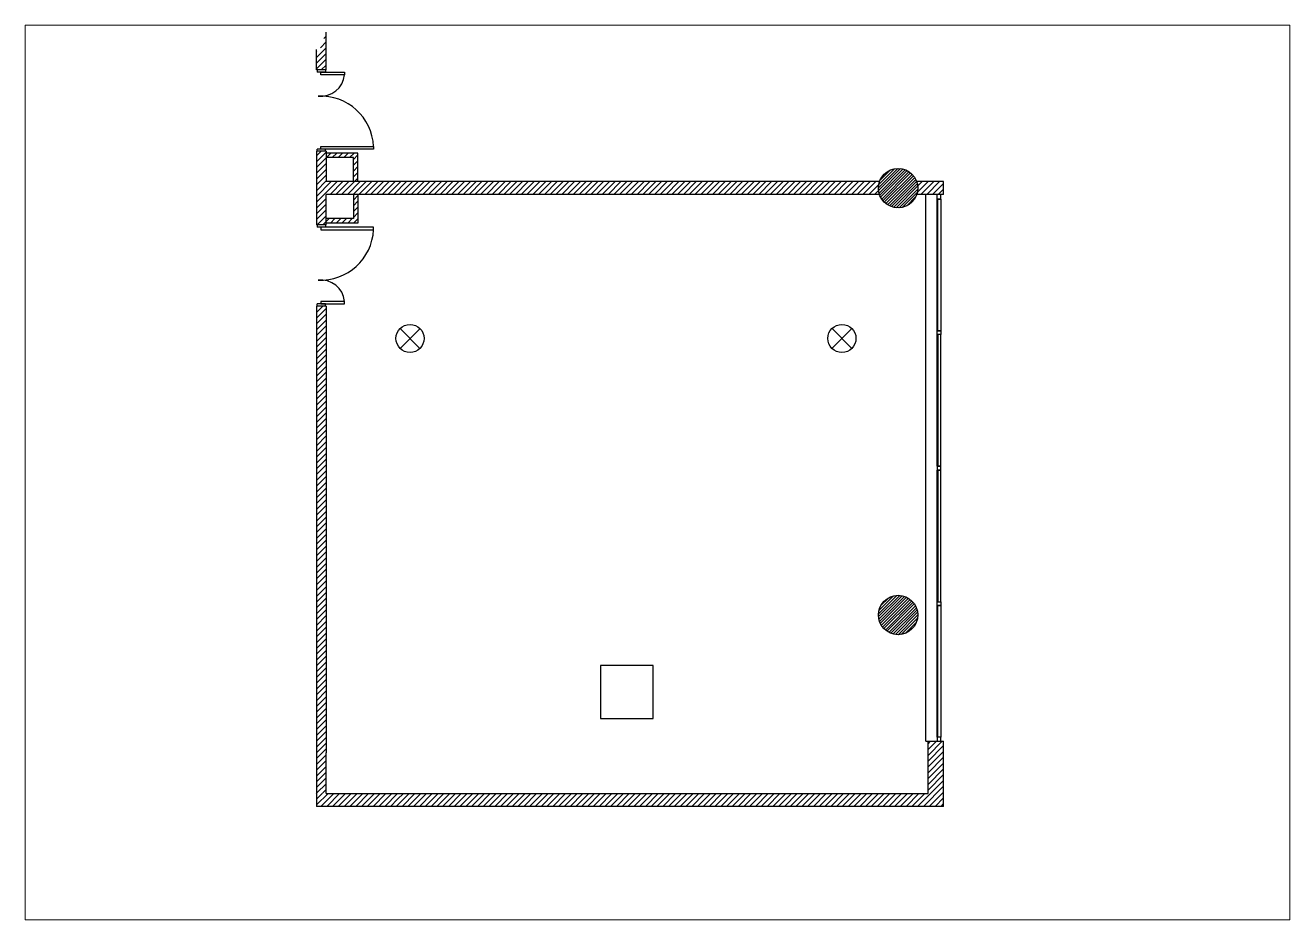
# Paper-space layout 'Presentación1' of a CAD drawing. Header units: millimetres. Extents: x 30 to 267, y 21 to 189.
# The model-space entities are those that its viewports show. They can reach past a viewport. Long polylines and large blocks are cut down to what shows.
import ezdxf

# ---------------------------------------------------------------- set-up
doc = ezdxf.new("R2010")
doc.units = ezdxf.units.MM
doc.header["$LTSCALE"] = 0.05
for name, color, linetype in [('Aberturas', 5, 'Continuous'), ('Muros', 7, 'Continuous'), ('Relleno', 252, 'Continuous')]:
    doc.layers.add(name, color=color, linetype=linetype)
pattern_1 = [(225, (1556.23521, 2501.32665), (0.0449012806, -0.0449012806), [])]
pattern_2 = [(225, (1556.23521, 2501.32665), (0.0449012806, -0.0449012806), [])]

msp = doc.modelspace()

# ---------------------------------------------------------------- hatches: boundary and pattern name
at = {"layer": 'Relleno'}
h = msp.add_hatch(dxfattribs=at)
h.set_pattern_fill('ANSI31', color=256, scale=0.02, angle=180)
h.set_pattern_definition(pattern_1)
h.paths.add_polyline_path([(768.468, 1252.125), (768.338, 1251.778), (768.318, 1251.856), (768.318, 1251.539), (768.468, 1251.539)])
h = msp.add_hatch(dxfattribs=at)
h.set_pattern_fill('ANSI31', color=256, scale=0.02, angle=180)
h.set_pattern_definition(pattern_1)
h.paths.add_polyline_path([(777.045, 1249.809, 0.083706), (777.028, 1249.709, 0.083706), (777.045, 1249.609), (768.468, 1249.609), (768.468, 1249.139), (768.458, 1249.139), (768.318, 1249.139), (768.318, 1250.279), (768.328, 1250.279), (768.468, 1250.279), (768.468, 1249.809)])
h = msp.add_hatch(dxfattribs=at)
h.set_pattern_fill('ANSI31', color=256, scale=0.02, angle=180)
h.set_pattern_definition(pattern_1)
h.paths.add_polyline_path([(768.961, 1250.252), (768.468, 1250.252), (768.468, 1250.182), (768.891, 1250.182), (768.891, 1249.809), (768.961, 1249.809)])
h = msp.add_hatch(dxfattribs=at)
h.set_pattern_fill('ANSI31', color=256, scale=0.01, angle=180, style=0)
h.set_pattern_definition([(225, (1556.235208, 2501.326648), (0.0224506403, -0.0224506403), [])])
h.paths.add_polyline_path([(777.028, 1243.094, 1), (777.638, 1243.094, 1)])
h.paths.add_polyline_path([(777.638, 1249.709, 1), (777.028, 1249.709, 1)])
h = msp.add_hatch(dxfattribs=at)
h.set_pattern_fill('ANSI31', color=256, scale=0.02, angle=180)
h.set_pattern_definition(pattern_1)
h.paths.add_polyline_path([(777.621, 1249.809, -0.083706), (777.638, 1249.709, -0.083706), (777.621, 1249.609), (778.038, 1249.609), (778.038, 1249.809)])
h = msp.add_hatch(dxfattribs=at)
h.set_pattern_fill('ANSI31', color=256, scale=0.02, angle=180)
h.set_pattern_definition(pattern_1)
h.paths.add_polyline_path([(768.961, 1249.166), (768.961, 1249.609), (768.891, 1249.609), (768.891, 1249.236), (768.468, 1249.236), (768.468, 1249.166)])
h = msp.add_hatch(dxfattribs=at)
h.set_pattern_fill('ANSI31', color=256, scale=0.02, angle=180)
h.set_pattern_definition(pattern_1)
h.paths.add_polyline_path([(768.318, 1240.337), (768.318, 1247.879), (768.468, 1247.879), (768.468, 1240.337)])
h = msp.add_hatch(dxfattribs=at)
h.set_pattern_fill('ANSI31', color=256, scale=0.02, angle=180)
h.set_pattern_definition(pattern_2)
h.paths.add_polyline_path([(778.038, 1240.129), (778.038, 1241.139), (777.798, 1241.139), (777.798, 1240.329), (769.574, 1240.329), (769.574, 1240.129)])
h = msp.add_hatch(dxfattribs=at)
h.set_pattern_fill('ANSI31', color=256, scale=0.02, angle=180)
h.set_pattern_definition(pattern_2)
h.paths.add_polyline_path([(769.574, 1240.129), (768.318, 1240.129), (768.318, 1240.337), (768.468, 1240.329), (769.574, 1240.329)])

# ---------------------------------------------------------------- linework, layer by layer
at = {"layer": 'Aberturas'}
for p, q in [((768.328, 1251.539), (768.328, 1251.504)), ((768.458, 1251.504), (768.328, 1251.504)), ((768.458, 1251.539), (768.458, 1251.504)), ((768.458, 1250.314), (768.328, 1250.314)), ((768.328, 1250.279), (768.328, 1250.314)), ((768.458, 1250.279), (768.458, 1250.314)), ((777.763, 1241.139), (777.763, 1249.609)), ((777.938, 1249.539), (777.938, 1249.609)), ((777.998, 1249.539), (777.938, 1249.539)), ((777.938, 1247.499), (777.938, 1249.539)), ((777.998, 1249.539), (777.998, 1249.609)), ((768.328, 1249.139), (768.328, 1249.104)), ((768.458, 1249.139), (768.458, 1249.104)), ((768.458, 1249.104), (768.328, 1249.104)), ((768.458, 1247.914), (768.328, 1247.914)), ((768.328, 1247.879), (768.328, 1247.914)), ((768.458, 1247.879), (768.458, 1247.914)), ((777.938, 1245.399), (777.938, 1247.439)), ((777.938, 1243.299), (777.938, 1245.339)), ((777.938, 1241.199), (777.938, 1243.239)), ((777.763, 1241.139), (777.798, 1241.139))]:
    msp.add_line(p, q, dxfattribs=at)
for points in [[(768.383, 1251.464), (768.383, 1251.504), (768.753, 1251.504), (768.753, 1251.464)], [(769.203, 1250.354), (769.203, 1250.314), (768.383, 1250.314), (768.383, 1250.354)], [(777.948, 1249.539), (777.998, 1249.539), (777.998, 1247.499), (777.948, 1247.499)], [(769.203, 1249.064), (769.203, 1249.104), (768.383, 1249.104), (768.383, 1249.064)], [(768.383, 1247.954), (768.383, 1247.914), (768.753, 1247.914), (768.753, 1247.954)], [(777.998, 1247.439), (777.938, 1247.439), (777.938, 1247.499), (777.998, 1247.499)], [(777.948, 1245.399), (777.998, 1245.399), (777.998, 1247.439), (777.948, 1247.439)], [(777.998, 1245.399), (777.938, 1245.399), (777.938, 1245.339), (777.998, 1245.339)], [(777.948, 1243.299), (777.998, 1243.299), (777.998, 1245.339), (777.948, 1245.339)], [(777.998, 1243.239), (777.938, 1243.239), (777.938, 1243.299), (777.998, 1243.299)], [(777.948, 1243.239), (777.998, 1243.239), (777.998, 1241.199), (777.948, 1241.199)], [(777.998, 1241.199), (777.938, 1241.199), (777.938, 1241.139), (777.998, 1241.139)]]:
    msp.add_lwpolyline(points, close=True, dxfattribs=at)
for centre, radius, start, end in [((768.383, 1251.504), 0.372, 263.8298, 353.8298), ((768.383, 1250.314), 0.821, 2.7927, 92.7927), ((768.383, 1249.104), 0.821, 267.2073, 357.2073), ((768.383, 1247.914), 0.372, 6.1702, 96.1702)]:
    msp.add_arc(centre, radius, start, end, dxfattribs=at)
at = {"layer": 'Muros'}
for p, q in [((768.468, 1251.539), (768.468, 1252.125)), ((768.318, 1251.539), (768.318, 1251.856)), ((768.468, 1251.539), (768.318, 1251.539)), ((768.318, 1250.279), (768.318, 1249.139)), ((768.468, 1250.279), (768.318, 1250.279)), ((768.468, 1250.279), (768.468, 1249.809)), ((768.961, 1250.252), (768.468, 1250.252)), ((768.891, 1250.182), (768.468, 1250.182)), ((768.891, 1249.809), (768.891, 1250.182)), ((768.961, 1249.809), (768.961, 1250.252)), ((777.045, 1249.809), (768.468, 1249.809)), ((778.038, 1249.809), (777.621, 1249.809)), ((778.038, 1249.609), (778.038, 1249.809)), ((768.468, 1249.139), (768.468, 1249.609)), ((777.045, 1249.609), (768.468, 1249.609)), ((768.891, 1249.609), (768.891, 1249.236)), ((768.961, 1249.609), (768.961, 1249.166)), ((778.038, 1249.609), (777.621, 1249.609)), ((768.468, 1249.139), (768.318, 1249.139)), ((768.891, 1249.236), (768.468, 1249.236)), ((768.961, 1249.166), (768.468, 1249.166)), ((768.468, 1247.879), (768.318, 1247.879)), ((768.318, 1247.879), (768.318, 1240.337)), ((768.468, 1247.879), (768.468, 1240.959)), ((769.768, 1247.379), (769.613, 1247.225)), ((769.615, 1247.534), (769.921, 1247.223)), ((769.768, 1247.379), (769.923, 1247.533)), ((769.768, 1247.379), (769.768, 1247.379)), ((776.463, 1247.379), (776.308, 1247.225)), ((776.31, 1247.534), (776.616, 1247.223)), ((776.463, 1247.379), (776.618, 1247.533)), ((777.798, 1241.139), (778.038, 1241.139)), ((778.038, 1240.129), (778.038, 1241.139)), ((768.468, 1240.329), (768.468, 1240.959)), ((768.318, 1240.337), (768.318, 1240.129)), ((778.038, 1240.129), (768.318, 1240.129))]:
    msp.add_line(p, q, dxfattribs=at)
msp.add_lwpolyline([(772.718, 1242.311), (772.718, 1241.491), (773.538, 1241.491), (773.538, 1242.311)], close=True, dxfattribs=at)
msp.add_lwpolyline([(768.468, 1240.329), (777.798, 1240.329), (777.798, 1241.139)], dxfattribs=at)
for centre, radius in [((777.333, 1249.709), 0.305), ((769.768, 1247.379), 0.218), ((776.463, 1247.379), 0.218), ((777.333, 1243.094), 0.305)]:
    msp.add_circle(centre, radius, dxfattribs=at)

psp = doc.layouts.new('Presentación1')

# ---------------------------------------------------------------- viewports
at = {"layer": 'Relleno', "view_target_point": (807.802, 1234.365)}
psp.add_viewport(center=(148.5, 105), size=(237.6, 168), view_center_point=(-34.198, 10.937), view_height=13.85889, dxfattribs=at)

doc.saveas('drawing.dxf')
